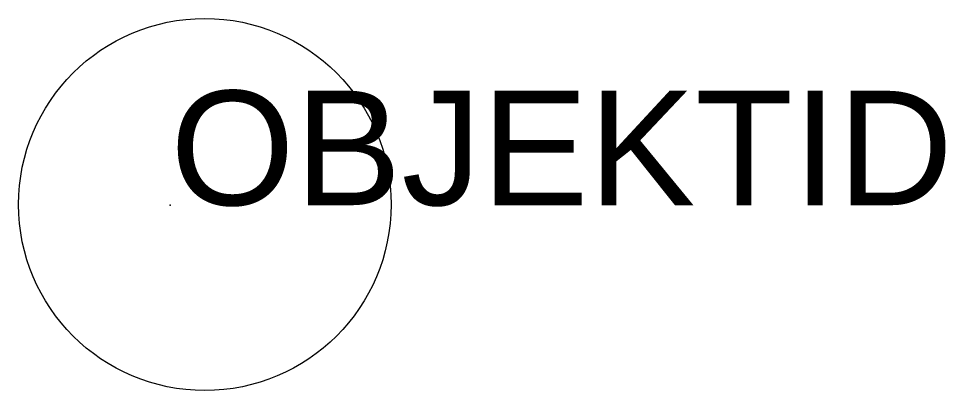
# Model space of a CAD drawing. Header units: metres. Extents: x -0.26 to 1.35, y -0.32 to 0.33.
import ezdxf

# ---------------------------------------------------------------- set-up
doc = ezdxf.new("R2010")
doc.units = ezdxf.units.M
doc.header["$MEASUREMENT"] = 0
doc.layers.add('450247102', color=254, linetype='Continuous', plot=False)
doc.layers.add('r_45247102', color=7, linetype='Continuous', plot=False)
doc.styles.get("Standard").update_dxf_attribs({"font": 'arial.ttf'})

msp = doc.modelspace()

# ---------------------------------------------------------------- linework, layer by layer
at = {"layer": '450247102'}
msp.add_circle((0.0604, 0.0012, 0.15), 0.325, dxfattribs=at)
at = {"layer": 'r_45247102'}
msp.add_point((0, 0), dxfattribs=at)
msp.add_point((0, 0), dxfattribs=at)

# ---------------------------------------------------------------- texts
msp.add_attdef('OBJEKTID', (0, 0, -0.64), 'ObjektID', height=0.2, dxfattribs=at)

doc.saveas('drawing.dxf')
